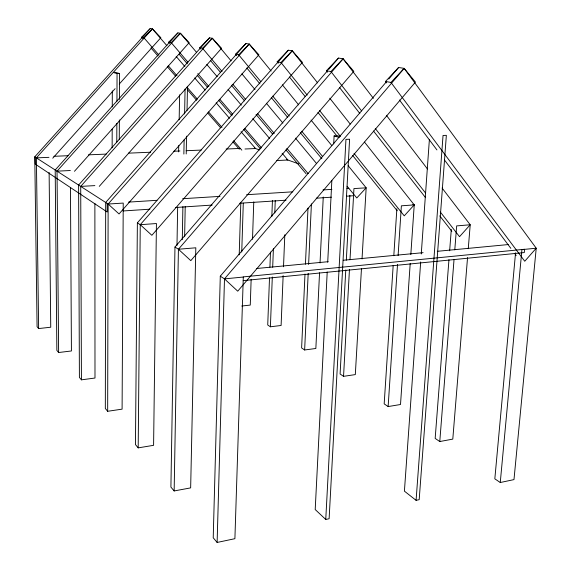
<?xml version="1.0" encoding="UTF-8"?>
<svg xmlns="http://www.w3.org/2000/svg" width="571" height="571" viewBox="0 0 571 571"><rect width="100%" height="100%" fill="white"/><g stroke="black" fill="none" stroke-linecap="round" stroke-linejoin="round"><path stroke-width="0.86" d="M107.198 203.433L107.184 212.012L35.259 164.098L35.159 157.096M108.133 204.033L123.229 203.083L122.094 409.15L107.669 411.284L108.133 204.033L249.192 44.067L258.899 54.795L119.046 213.954L108.133 204.033L34.774 156.854L150.244 28.55L152.414 28.893L160.836 37.7L119.26 84.051M112.137 147.796L112.194 129.132M112.266 106.905L112.316 90.903M116.777 142.079L116.855 123.393M116.948 101.16L117.055 73.58L113.936 72.681M119.275 139.552L119.36 119.939M119.46 99.425L119.575 73.559L114.864 72.21M137.375 222.847L135.463 444.595L138.196 447.871L153.592 445.323L156.433 223.532L140.259 224.703L137.375 222.847L288.362 50.212L292.224 50.819L302.43 62.389L151.872 235.309L140.259 224.703L292.224 50.819L317.619 82.888M138.196 447.871L140.259 224.703M174.969 247.029L170.907 487.077L174.148 490.953L190.657 487.884L195.817 247.793L178.423 249.249L174.969 247.029L327.447 70.847M176.989 245.459L177.652 207.13M178.609 151.872L178.723 145.626M179.166 119.782L179.601 94.822M174.148 490.953L178.423 249.249L343.092 58.792L353.82 71.346L190.807 260.647L178.423 249.249M182.285 239.627L182.898 206.645M183.869 154.063L184.133 139.802M184.611 113.95L185.075 88.997M184.633 236.772L185.211 206.502M186.21 153.963L186.546 136.155M187.038 110.331L187.495 86.292M386.453 81.732L220.292 276.178L213.219 537.775L217.123 542.45L234.902 538.689L243.303 276.892L524.585 249.256L524.278 252.568L243.182 280.647M217.123 542.45L224.489 278.884L404.168 68.37L415.431 82.088L237.736 291.189L224.489 278.884L220.292 276.178M239.199 254.809L240.805 203.226M241.74 252.032L243.289 203.176M251.147 279.283L250.269 305.078L241.74 306.027M252.503 239.263L253.767 201.906M269.512 277.834L267.728 324.978L270.397 326.783L281.103 325.484L283.145 275.665M269.919 267.164L270.49 252.039M271.839 216.459L272.446 200.45M270.397 326.783L272.31 277.006M272.688 267.228L273.409 248.556M274.779 212.997L275.258 200.549M283.509 266.771L284.815 234.745M304.993 274.016L301.616 347.939L304.636 349.98L315.849 348.481L319.553 272.767M305.442 264.216L308.005 208.108M304.636 349.98L308.19 273.388M308.604 264.48L311.409 203.918M320.031 262.967L323.257 197.052M327.212 272.046L315.206 509.546L325.755 519.453L329.124 518.739L349.588 139.224L345.955 139.367L325.755 519.453M327.711 262.26L331.851 180.429M333.692 143.963L334.099 135.955L337.682 135.819L340.237 136.548M345.783 269.962L340.095 374.005L343.542 376.339L355.312 374.597L361.457 268.755M346.319 260.176L349.866 195.261M343.542 376.339L349.459 269.562M350.002 259.769L353.949 188.58L366.161 187.816L362.028 258.97M393.176 265.486L384.176 403.868L388.137 406.559L400.507 404.511L410.206 263.445M393.804 255.729L396.866 208.715M388.137 406.559L397.516 264.437M398.101 255.558L401.377 205.817L414.232 204.889L410.813 254.573M420.684 261.968L404.411 491.146L416.081 500.332L419.185 499.675L446.358 135.334L443.039 135.47L416.081 500.332M421.255 253.974L429.392 139.381M448.963 259.677L435.166 438.414L439.777 441.54L452.796 439.113L467.549 257.542M449.648 250.783L451.297 229.442M439.777 441.54L454.024 259.627M454.787 249.862L456.664 225.902L470.211 224.767L468.263 248.685M515.556 252.796L494.829 478.833L500.26 482.516L513.979 479.611L536.226 248.214L404.168 68.37L398.615 67.499L385.504 81.453L386.574 82.881M500.26 482.516L521.93 249.62L536.226 248.214L524.749 261.247L390.964 82.445L385.504 81.453M388.772 79.019L398.615 67.499M328.611 69.505L338.503 58.071L343.092 58.792L373.384 98.348M271.125 71.018L249.192 44.067L245.901 43.553L105.685 202.462L105.328 408.486L107.669 411.284M99.275 186.367L221.562 48.285L212.319 38.286L209.478 37.843L199.729 47.757L200.878 49.12M209.478 37.843L78.605 185.04L79.405 377.417L81.425 379.843L94.993 378.023L94.879 203.433M81.425 379.843L80.711 186.396L212.319 38.286L231.098 60.854M70.454 187.409L71.425 350.965L58.627 352.521L57.029 171.164L180.365 33.275L189.179 42.639L74.458 171.307M52.739 158.217L115.099 88.683M196.467 52.254L180.365 33.275L177.895 32.89L55.201 169.987L56.857 350.401L58.627 352.521M49.12 172.463L50.74 327.219L38.635 328.561L36.38 157.881L152.414 28.893L166.903 45.694M364.541 142.143L414.232 204.889L404.239 215.845L354.041 153.392M390.964 82.445L404.168 68.37M338.503 58.071L326.434 70.74L330.944 71.561L343.092 58.792M278.291 63.195L277.178 61.804L288.362 50.212M277.178 61.804L280.968 62.496L292.224 50.819M236.622 55.615L235.48 54.245L245.901 43.553M235.48 54.245L238.714 54.83L249.192 44.067M199.729 47.757L202.512 48.264L212.319 38.286M169.894 43.489L168.738 42.133L177.895 32.89M168.738 42.133L171.157 42.575L180.365 33.275M142.779 38.557L141.608 37.215L150.244 28.55M141.608 37.215L143.735 37.6L152.414 28.893M224.489 278.884L243.303 277.035M256.35 268.534L328.197 261.696M343.278 260.262L423.104 252.667M437.3 251.311L508.261 244.559M123.193 210.956L149.887 209.193M175.69 207.487L212.169 205.075M239.749 203.247L286.014 200.193M316.263 198.194L331.387 197.188M346.511 196.188L352.742 195.782M128.511 202.105L156.932 200.321M182.691 198.708L219.992 196.374M246.629 194.711L292.816 191.82M323.008 189.929L331.894 189.372M346.99 188.43L348.767 188.316M80.711 186.396L94.865 185.618M57.029 171.164L70.354 170.522M276.799 160.551L287.87 160.016L282.124 153.235M53.817 156.311L68.028 155.712M88.455 154.848L106.22 154.099M128.425 153.156L150.63 152.221M173.72 151.244L179.936 150.98M186.153 150.715L201.256 150.08M226.123 149.024L240.334 148.424M36.38 157.881L48.956 157.346M244.995 148.995L255.572 148.546L241.083 131.737M117.055 73.58L119.575 73.559M334.099 135.955L339.181 137.418M254.309 148.096L259.505 149.937M286.449 159.509L298.761 163.884M412.797 204.382L414.232 204.889M150.965 47.943L157.989 55.994M167.353 66.721L175.54 76.107M187.245 89.526L196.61 100.253M207.723 112.994L220.599 127.747M232.882 141.829L239.32 149.209M143.735 37.6L158.916 55.023M168.259 65.736L177.017 75.786M186.938 87.177L197.452 99.233M208.543 111.966L221.969 127.376M233.646 140.773L241.819 150.152M176.175 56.45L184.868 66.536M194.718 77.963L205.153 90.061M216.166 102.83L229.492 118.297M171.157 42.575L187.966 62.16M197.816 73.638L208.829 86.471M219.835 99.297L232.583 114.157M244.752 128.339L261.561 147.925M179.187 54.295L187.309 63.752M197.181 75.244L207.63 87.399M218.664 100.239L232.012 115.777M243.624 129.289L260.462 148.881M206.809 64.452L217.158 76.65M228.086 89.526L241.305 105.114M252.803 118.668L269.476 138.325M202.512 48.264L222.033 71.425M232.939 84.365L245.566 99.347M257.621 113.65L274.266 133.407M286.899 148.389L308.14 173.591M210.656 60.697L220.427 72.274M231.348 85.215L244.574 100.881M256.072 114.5L272.745 134.256M285.964 149.916L306.085 173.755M38.635 328.561L37.079 326.698L34.774 156.854M241.911 73.845L255.001 89.568M266.386 103.251L282.888 123.079M295.407 138.125L316.462 163.427M246.85 67.999L259.919 83.816M271.289 97.562L287.77 117.505M300.275 132.636L321.873 158.767M238.714 54.83L260.847 81.667M272.774 96.121L289.233 116.077M301.724 131.216L322.722 156.675M347.132 186.267L356.782 197.966L366.161 187.816L348.16 165.697M282.367 84.843L298.676 104.886M311.052 120.088L331.858 145.662M280.968 62.496L307.184 95.107M319.453 110.374L340.095 136.048M289.461 77.049L305.092 96.456M317.94 112.394L336.919 135.948M352.557 155.355L397.223 210.785M329.767 98.219L350.187 124.014M326.434 70.74L327.526 72.146M339.574 87.57L359.837 113.508M373.527 131.037L425.552 197.652M439.791 215.881L451.839 231.305M330.944 71.561L361.586 110.902M375.261 128.468L425.602 193.112M440.377 212.084L459.527 236.672L470.211 224.767L442.082 188.045M386.367 115.292L427.479 168.973M399.429 99.996L436.922 149.916M444.424 159.901L510.838 248.335M514.585 253.331L516.191 255.465"/></g></svg>
